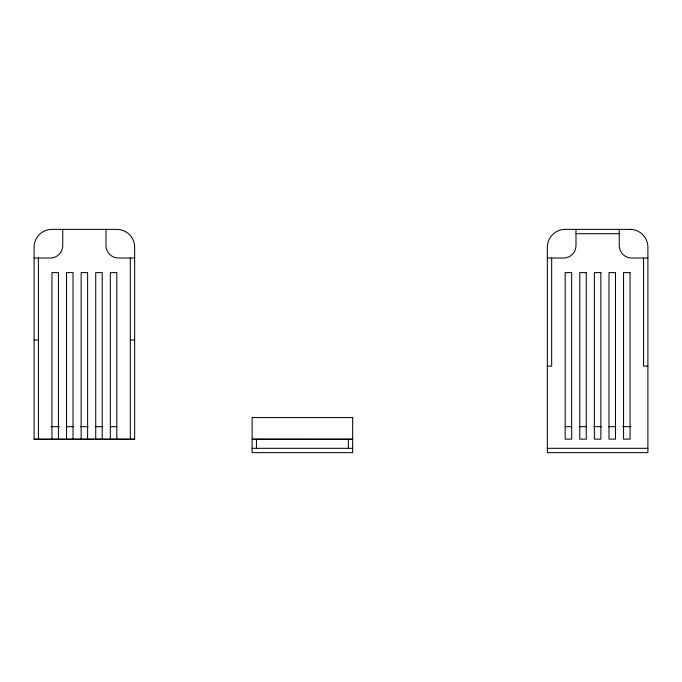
<?xml version="1.0" encoding="UTF-8"?>
<svg xmlns="http://www.w3.org/2000/svg" width="682" height="682" viewBox="0 0 682 682"><rect width="100%" height="100%" fill="white"/><g stroke="black" fill="none" stroke-linecap="round" stroke-linejoin="round"><path stroke-width="1.02" d="M576 233.687L619.247 233.687M34.1 258.018L50.315 258.018A12.438 12.438 0 0 0 62.753 245.58L62.753 229.365M134.652 258.018L118.438 258.018A12.438 12.438 0 0 1 106 245.58L106 229.365M547.348 258.018L563.562 258.018A12.438 12.438 0 0 0 576 245.58L576 229.365M647.9 258.018L631.685 258.018A12.438 12.438 0 0 1 619.247 245.58L619.247 229.365M34.1 339.951L38.422 339.951M130.33 339.951L134.652 339.951M547.348 366.14L551.67 366.14L551.67 258.018M647.9 366.14L643.578 366.14L643.578 258.018M51.039 426.685L59.505 426.685M66.913 426.685L73.264 426.685M80.672 426.685L88.08 426.685M95.489 426.685L102.897 426.685M110.305 426.685L116.656 426.685M565.344 426.685L571.695 426.685M579.103 426.685L586.511 426.685M593.92 426.685L601.328 426.685M608.736 426.685L615.087 426.685M622.496 426.685L630.961 426.685M34.1 439.242L134.652 439.242L134.652 247.208A17.843 17.843 0 0 0 116.81 229.365L51.943 229.365A17.843 17.843 0 0 0 34.1 247.208L34.1 439.242L134.652 439.199M252.11 448.313L352.662 448.313M547.348 448.313L647.9 448.313M348.34 439.242L348.34 448.313M256.441 439.242L256.441 448.313M130.33 257.813L130.33 439.242M116.81 439.123L116.81 272.612L110.322 272.612L110.322 439.123M102.215 439.123L102.215 272.612L95.727 272.612L95.727 439.123M87.62 439.123L87.62 272.612L81.132 272.612L81.132 439.123M73.025 439.123L73.025 272.612L66.538 272.612L66.538 439.123M58.43 439.123L58.43 272.612L51.943 272.612L51.943 439.123M38.422 257.813L38.422 439.242M630.057 229.365L565.19 229.365A17.843 17.843 0 0 0 547.348 247.208L547.348 452.635L647.9 452.635L647.9 247.208A17.843 17.843 0 0 0 630.057 229.365M571.678 272.612L565.19 272.612L565.19 439.123L571.678 439.123L571.678 272.612M586.273 272.612L579.785 272.612L579.785 439.123L586.273 439.123L586.273 272.612M600.868 272.612L594.38 272.612L594.38 439.123L600.868 439.123L600.868 272.612M615.462 272.612L608.975 272.612L608.975 439.123L615.462 439.123L615.462 272.612M630.057 272.612L623.57 272.612L623.57 439.123L630.057 439.123L630.057 272.612M352.662 417.58L252.11 417.572L252.11 452.635L352.662 452.635L352.662 417.572M352.662 439.208L252.11 439.208L352.662 439.242"/></g></svg>
